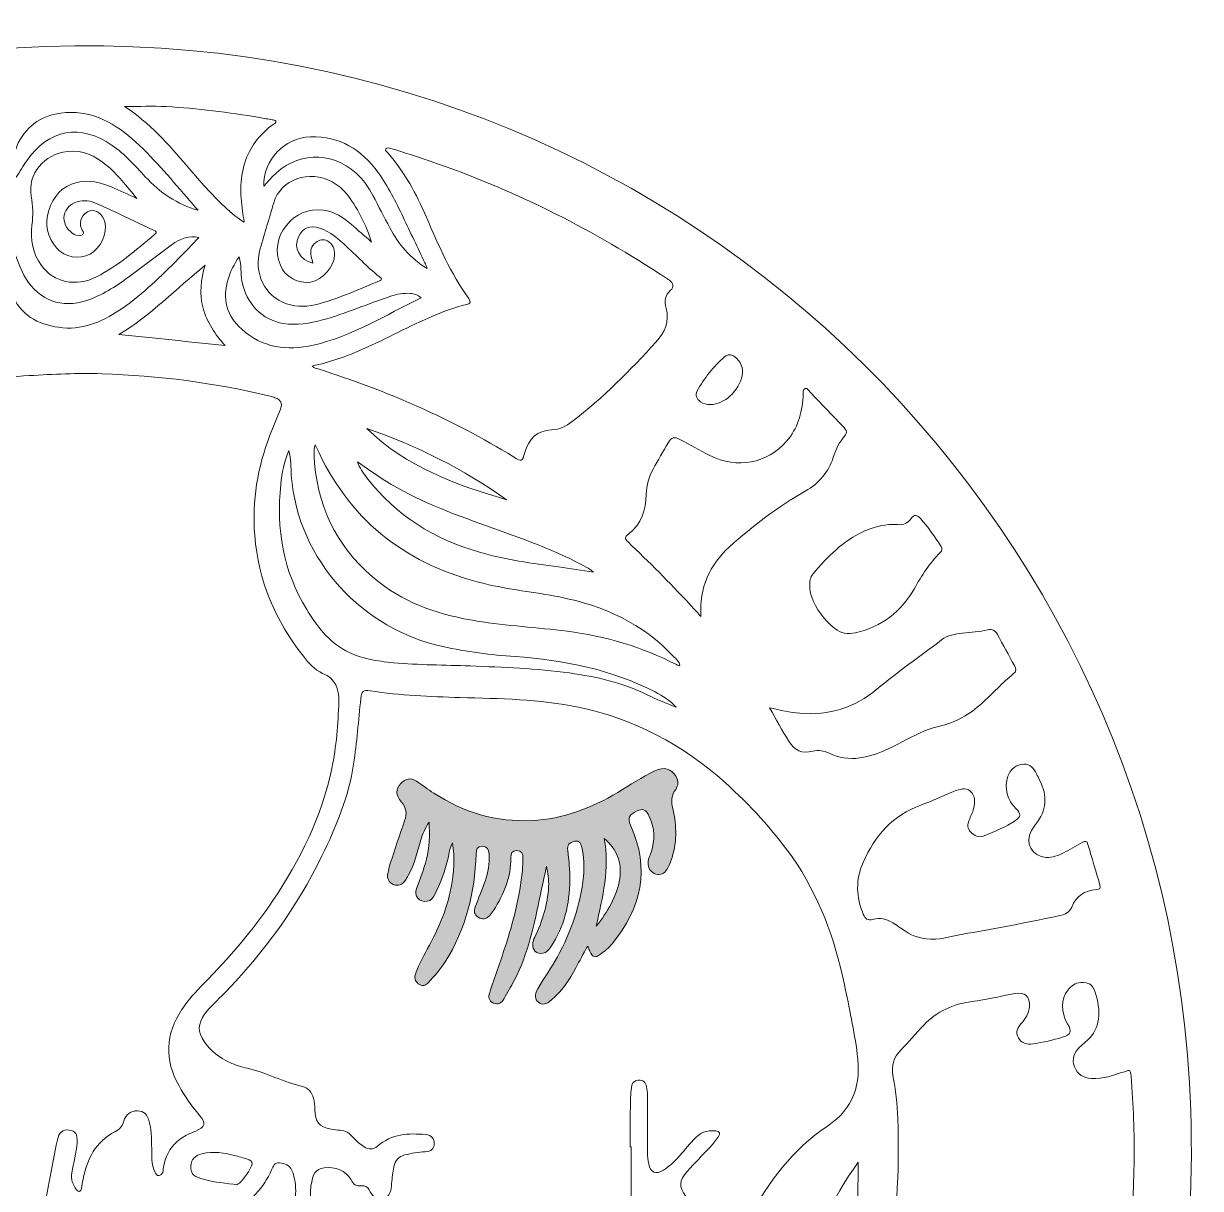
# Model space of a CAD drawing. Extents: x 547 to 1499, y -1479 to -525.
# Drawn here: x 997 to 1499, y -1022 to -525 of the extents above; entities that cross this region are included whole.
import ezdxf

# ---------------------------------------------------------------- set-up
doc = ezdxf.new("R2010")
doc.units = 0
doc.header["$MEASUREMENT"] = 0
doc.layers.add('katman 1', color=7, linetype='Continuous')

# ---------------------------------------------------------------- blocks, each defined once
blk = doc.blocks.new('block 2')
at = {"layer": 'katman 1', "true_color": 0xffffff}
h = blk.add_hatch(color=7, dxfattribs=at)
h.dxf.hatch_style = 2
edge = h.paths.add_edge_path()
edge.add_spline(control_points=[(1237.42, -918.32), (1235.57, -921.75), (1233.99, -924.68), (1232.41, -927.62), (1229.67, -932.75), (1226.44, -937.5), (1222, -941.34), (1219.77, -943.27), (1218, -943.58), (1216.44, -942.31), (1214.88, -941.03), (1214.67, -939.19), (1216.15, -936.64), (1218.85, -932), (1221.99, -927.63), (1224.57, -922.91), (1230.42, -912.15), (1234.35, -900.78), (1235.67, -888.6), (1236.12, -884.45), (1235.87, -880.27), (1234.91, -876.17), (1234.52, -874.54), (1233.99, -873.24), (1231.9, -873.62), (1229.69, -874.02), (1228.66, -875.27), (1228.96, -877.49), (1229.53, -881.71), (1229.89, -885.93), (1229.83, -890.18), (1229.7, -900.41), (1227.55, -910.06), (1221.76, -918.67), (1220.9, -919.96), (1219.95, -921.13), (1218.27, -921.38), (1215.7, -921.77), (1213.88, -920.14), (1214, -917.53), (1214.05, -916.47), (1214.42, -915.5), (1214.88, -914.55), (1218.16, -907.69), (1220.35, -900.54), (1220.81, -892.9), (1220.98, -889.99), (1220.33, -887.16), (1219.92, -884.19), (1219.05, -888.24), (1218.14, -892.29), (1217.3, -896.34), (1214.67, -908.9), (1212.14, -921.49), (1206.11, -933), (1204.74, -935.63), (1203.24, -938.19), (1201.78, -940.77), (1200.76, -942.58), (1199.38, -943.59), (1197.23, -942.63), (1195.15, -941.7), (1195.05, -940), (1195.66, -938.18), (1197.84, -931.64), (1200.12, -925.13), (1202.28, -918.59), (1205.78, -907.99), (1208.51, -897.21), (1209.62, -886.07), (1209.8, -884.32), (1209.71, -882.55), (1209.83, -880.79), (1209.96, -878.85), (1209.28, -877.69), (1207.2, -877.61), (1205.08, -877.54), (1204.67, -878.87), (1204.69, -880.6), (1204.79, -888.94), (1201.7, -896.24), (1197.32, -903.11), (1196.8, -903.91), (1196.17, -904.66), (1195.53, -905.36), (1194.15, -906.88), (1192.55, -907.11), (1190.78, -906.03), (1189.04, -904.96), (1188.79, -903.41), (1189.47, -901.64), (1190.87, -897.97), (1192.36, -894.34), (1193.71, -890.65), (1195.07, -886.92), (1195.52, -883.04), (1195.38, -879.07), (1195.31, -877.08), (1194.53, -875.78), (1192.43, -875.75), (1190.23, -875.72), (1189.93, -877.24), (1189.87, -879.02), (1189.35, -895.5), (1185.53, -911.04), (1176.62, -925.12), (1174.59, -928.33), (1172.14, -931.16), (1169.48, -933.85), (1168.4, -934.94), (1167.24, -935.76), (1165.68, -934.77), (1164.09, -933.76), (1163.33, -932.37), (1163.94, -930.48), (1164.98, -927.26), (1166.49, -924.25), (1168.12, -921.3), (1173.01, -912.43), (1177.41, -903.35), (1179.21, -893.26), (1180.3, -887.08), (1180.93, -880.88), (1179.78, -874.31), (1178.62, -876.49), (1178.32, -878.67), (1177.87, -880.78), (1176.71, -886.23), (1174.72, -891.37), (1172.21, -896.32), (1171.5, -897.72), (1170.63, -898.95), (1168.93, -899.22), (1165.59, -899.74), (1163.28, -897.03), (1164.49, -893.82), (1166.04, -889.7), (1167.53, -885.57), (1168.64, -881.29), (1169.96, -876.25), (1170.16, -871.17), (1169.79, -865.39), (1168.09, -868.1), (1167.03, -870.49), (1166.28, -873.05), (1164.78, -878.2), (1163.59, -883.46), (1160.92, -888.2), (1160.52, -888.89), (1160.12, -889.59), (1159.68, -890.26), (1158.43, -892.18), (1156.78, -892.94), (1154.54, -892), (1152.4, -891.1), (1151.79, -889.44), (1152.22, -887.3), (1152.5, -885.89), (1152.81, -884.48), (1153.26, -883.11), (1155.25, -877.01), (1157.18, -870.89), (1159.38, -864.87), (1160.5, -861.81), (1160.09, -859.38), (1158.01, -856.89), (1155.47, -853.84), (1155.53, -851.31), (1157.76, -848.92), (1159.76, -846.78), (1161.99, -846.41), (1164.45, -848), (1166.94, -849.61), (1169.29, -851.45), (1171.78, -853.06), (1184.53, -861.29), (1198.46, -865.53), (1213.68, -864.76), (1226.93, -864.08), (1239.01, -859.54), (1250.32, -852.75), (1255.55, -849.62), (1260.6, -846.19), (1266.09, -843.52), (1269.98, -841.62), (1273.38, -842.64), (1275.17, -846.02), (1276.15, -847.89), (1276.28, -849.77), (1275.01, -851.47), (1273.12, -854.03), (1273.06, -856.71), (1273.76, -859.68), (1275.54, -867.15), (1275.63, -874.6), (1272.97, -881.93), (1272.5, -883.2), (1271.91, -884.44), (1271.27, -885.63), (1270.25, -887.51), (1268.6, -888.16), (1266.59, -887.59), (1264.52, -887), (1263.39, -885.57), (1263.24, -883.39), (1263.11, -881.55), (1263.94, -879.95), (1264.51, -878.3), (1266.28, -873.12), (1266.06, -868.05), (1263.75, -863.1), (1262.3, -860), (1261.08, -859.49), (1258.34, -860.73), (1255.11, -862.2), (1254.39, -863.71), (1255.77, -866.76), (1264.17, -885.36), (1260.48, -902.04), (1247.87, -917.34), (1246.43, -919.08), (1244.72, -920.53), (1242.88, -921.83), (1240.49, -923.51), (1239.53, -923.2), (1238.36, -920.45), (1238.15, -919.95), (1237.92, -919.45), (1237.42, -918.32)], knot_values=[0, 0, 0, 0, 1, 1, 1, 2, 2, 2, 3, 3, 3, 4, 4, 4, 5, 5, 5, 6, 6, 6, 7, 7, 7, 8, 8, 8, 9, 9, 9, 10, 10, 10, 11, 11, 11, 12, 12, 12, 13, 13, 13, 14, 14, 14, 15, 15, 15, 16, 16, 16, 17, 17, 17, 18, 18, 18, 19, 19, 19, 20, 20, 20, 21, 21, 21, 22, 22, 22, 23, 23, 23, 24, 24, 24, 25, 25, 25, 26, 26, 26, 27, 27, 27, 28, 28, 28, 29, 29, 29, 30, 30, 30, 31, 31, 31, 32, 32, 32, 33, 33, 33, 34, 34, 34, 35, 35, 35, 36, 36, 36, 37, 37, 37, 38, 38, 38, 39, 39, 39, 40, 40, 40, 41, 41, 41, 42, 42, 42, 43, 43, 43, 44, 44, 44, 45, 45, 45, 46, 46, 46, 47, 47, 47, 48, 48, 48, 49, 49, 49, 50, 50, 50, 51, 51, 51, 52, 52, 52, 53, 53, 53, 54, 54, 54, 55, 55, 55, 56, 56, 56, 57, 57, 57, 58, 58, 58, 59, 59, 59, 60, 60, 60, 61, 61, 61, 62, 62, 62, 63, 63, 63, 64, 64, 64, 65, 65, 65, 66, 66, 66, 67, 67, 67, 68, 68, 68, 69, 69, 69, 70, 70, 70, 71, 71, 71, 72, 72, 72, 73, 73, 73, 74, 74, 74, 75, 75, 75, 76, 76, 76, 76], degree=3, periodic=1)
edge = h.paths.add_edge_path()
edge.add_spline(control_points=[(1244.46, -872.39), (1247.05, -885.24), (1243.75, -897.51), (1241.13, -909.87), (1245.9, -903.77), (1249.92, -897.27), (1251.12, -889.49), (1252.16, -882.69), (1249.95, -876.9), (1244.46, -872.39)], knot_values=[0, 0, 0, 0, 1, 1, 1, 2, 2, 2, 3, 3, 3, 3], degree=3, periodic=1)
at = {"layer": 'katman 1', "lineweight": 0}
for points, knots in [([(1056.6, -1478.16), (770.03, -1479.09), (560.12, -1277.73), (551.19, -1024.41), (546.55, -892.53), (589.54, -777.31), (680.34, -681.55), (768.57, -588.49), (878.18, -539.25), (1006.31, -534.51), (1272.18, -524.67), (1486.76, -733.98), (1494.73, -988.62), (1498.89, -1121.7), (1455.17, -1237.83), (1362.7, -1333.82), (1270.21, -1429.85), (1155.63, -1476.5), (1056.6, -1478.16)], [0, 0, 0, 0, 1, 1, 1, 2, 2, 2, 3, 3, 3, 4, 4, 4, 5, 5, 5, 6, 6, 6, 6]), ([(1071.29, -604.37), (1069.66, -602.51), (1068.02, -600.65), (1066.39, -598.78), (1058.92, -590.2), (1051.73, -581.36), (1043.11, -573.84), (1034.37, -566.21), (1024.63, -561.32), (1012.68, -562.93), (1003.86, -564.12), (997.34, -568.81), (993.87, -577.15), (992.14, -581.29), (991.9, -585.64), (993.55, -590.41), (995.23, -587.74), (996.58, -585.4), (998.12, -583.19), (1007.47, -569.71), (1021.2, -567.25), (1034.6, -576.65), (1039.96, -580.4), (1044.31, -585.25), (1048.7, -590.04), (1054.92, -596.85), (1062.34, -601.8), (1071.29, -604.37)], [0, 0, 0, 0, 1, 1, 1, 2, 2, 2, 3, 3, 3, 4, 4, 4, 5, 5, 5, 6, 6, 6, 7, 7, 7, 8, 8, 8, 9, 9, 9, 9]), ([(1090.93, -609.44), (1090.63, -607.44), (1090.44, -606.11), (1090.24, -604.77), (1089.1, -597.31), (1089.05, -589.92), (1091.66, -582.71), (1093.92, -576.47), (1097.99, -571.63), (1103.27, -567.72), (1103.75, -567.37), (1104.58, -567.11), (1104.36, -566.33), (1104.19, -565.71), (1103.43, -565.84), (1102.89, -565.75), (1101.08, -565.43), (1099.27, -565.11), (1097.45, -564.8), (1084.26, -562.55), (1071, -560.87), (1057.64, -560.13), (1051.94, -559.82), (1046.21, -560.08), (1039.85, -560.08), (1050.64, -567.13), (1058.61, -576.23), (1066.48, -585.43), (1071.28, -591.03), (1076.06, -596.64), (1081.41, -601.74), (1084.23, -604.42), (1087.06, -607.11), (1090.93, -609.44)], [0, 0, 0, 0, 1, 1, 1, 2, 2, 2, 3, 3, 3, 4, 4, 4, 5, 5, 5, 6, 6, 6, 7, 7, 7, 8, 8, 8, 9, 9, 9, 10, 10, 10, 11, 11, 11, 11]), ([(1168.94, -629.21), (1168.47, -628), (1168.27, -627.4), (1168.01, -626.85), (1164.92, -620.33), (1161.84, -613.81), (1158.72, -607.31), (1155.57, -600.73), (1152.39, -594.17), (1148.07, -588.24), (1140.94, -578.43), (1131.66, -572.62), (1119.17, -573.04), (1108.05, -573.41), (1099.07, -582.81), (1099.24, -594.13), (1100.5, -592.73), (1101.58, -591.48), (1102.72, -590.28), (1112.9, -579.56), (1127.69, -578.81), (1138.65, -588.5), (1141.69, -591.19), (1143.92, -594.54), (1145.84, -598.07), (1148.33, -602.64), (1150.58, -607.34), (1153.06, -611.92), (1156.76, -618.78), (1161.56, -624.69), (1168.94, -629.21)], [0, 0, 0, 0, 1, 1, 1, 2, 2, 2, 3, 3, 3, 4, 4, 4, 5, 5, 5, 6, 6, 6, 7, 7, 7, 8, 8, 8, 9, 9, 9, 10, 10, 10, 10]), ([(1119.97, -670.84), (1120.73, -671.76), (1121.65, -671.78), (1122.45, -672.03), (1151.64, -681.38), (1179.65, -693.37), (1205.78, -709.54), (1209.41, -711.78), (1209.51, -711.83), (1210.69, -707.68), (1212.35, -701.87), (1215.9, -698.3), (1222.07, -698.07), (1225.51, -697.94), (1228.17, -696.48), (1230.78, -694.51), (1244.03, -684.52), (1255.51, -672.65), (1266.7, -660.49), (1270.4, -656.48), (1272.38, -651.71), (1270.92, -646.14), (1270.14, -643.15), (1270.44, -640.69), (1272.84, -638.5), (1274.4, -637.07), (1274.05, -635.43), (1272.39, -634.22), (1270.97, -633.19), (1269.41, -632.35), (1267.94, -631.38), (1237.37, -611.3), (1204.8, -595.27), (1170.22, -583.35), (1164.7, -581.44), (1159.11, -579.71), (1153.53, -577.96), (1152.82, -577.74), (1151.78, -577.39), (1151.32, -578.2), (1150.91, -578.94), (1151.86, -579.43), (1152.3, -579.95), (1159.31, -588.13), (1164.44, -597.44), (1168.66, -607.29), (1173.8, -619.31), (1179.03, -631.28), (1186.7, -641.99), (1187.81, -643.53), (1187.42, -644.18), (1185.71, -644.58), (1180.86, -645.71), (1176.2, -647.42), (1171.62, -649.36), (1161.35, -653.72), (1151.64, -659.23), (1141.42, -663.69), (1134.53, -666.7), (1127.45, -669.16), (1119.97, -670.84)], [0, 0, 0, 0, 1, 1, 1, 2, 2, 2, 3, 3, 3, 4, 4, 4, 5, 5, 5, 6, 6, 6, 7, 7, 7, 8, 8, 8, 9, 9, 9, 10, 10, 10, 11, 11, 11, 12, 12, 12, 13, 13, 13, 14, 14, 14, 15, 15, 15, 16, 16, 16, 17, 17, 17, 18, 18, 18, 19, 19, 19, 20, 20, 20, 20]), ([(1045.12, -599.27), (1040.76, -593.95), (1036.86, -589.08), (1032.07, -585.05), (1027.33, -581.07), (1022.04, -578.45), (1015.57, -579.22), (1005.55, -580.4), (998.39, -588.86), (1000.07, -598.33), (1000.79, -602.4), (1000.92, -606.56), (1000.38, -610.76), (999.58, -616.89), (1000.7, -622.76), (1004.38, -627.92), (1009.56, -635.15), (1019.21, -637.19), (1027.85, -632.78), (1037.08, -628.08), (1044.8, -621.28), (1052.68, -614.72), (1053.98, -613.63), (1053.22, -613.29), (1052.17, -612.8), (1046.58, -610.19), (1041.02, -607.51), (1035.43, -604.89), (1032.68, -603.6), (1029.92, -602.31), (1027.09, -601.19), (1024.33, -600.1), (1021.44, -599.83), (1018.66, -601.1), (1015.93, -602.36), (1014.04, -604.55), (1014.03, -607.6), (1014.02, -610.67), (1015.78, -613.05), (1018.39, -614.63), (1019.52, -615.31), (1021, -615.55), (1022.04, -614.71), (1023.06, -613.88), (1021.74, -613.02), (1021.44, -612.2), (1020.24, -608.95), (1021.9, -605.5), (1025.21, -604.55), (1027.66, -603.84), (1030.71, -606.15), (1031.44, -609.26), (1032.59, -614.2), (1029.63, -620.68), (1025.15, -623.04), (1020.52, -625.48), (1014.34, -624.52), (1010.86, -620.4), (1006.95, -615.76), (1005.61, -610.32), (1007.52, -604.43), (1009.46, -598.45), (1013.15, -594.06), (1019.56, -592.49), (1024.83, -591.2), (1029.73, -592.5), (1034.52, -594.56), (1037.88, -596), (1041.2, -597.52), (1045.12, -599.27)], [0, 0, 0, 0, 1, 1, 1, 2, 2, 2, 3, 3, 3, 4, 4, 4, 5, 5, 5, 6, 6, 6, 7, 7, 7, 8, 8, 8, 9, 9, 9, 10, 10, 10, 11, 11, 11, 12, 12, 12, 13, 13, 13, 14, 14, 14, 15, 15, 15, 16, 16, 16, 17, 17, 17, 18, 18, 18, 19, 19, 19, 20, 20, 20, 21, 21, 21, 22, 22, 22, 23, 23, 23, 23]), ([(1145.23, -617.9), (1143.53, -611.73), (1138.35, -601.79), (1134.72, -597.42), (1132.96, -595.3), (1130.86, -593.58), (1128.45, -592.25), (1118.73, -586.86), (1106.45, -591.15), (1103.55, -601.14), (1101.66, -607.68), (1099.63, -614.18), (1097.77, -620.73), (1094.79, -631.18), (1099.56, -641.04), (1109, -644.22), (1113.64, -645.79), (1118.27, -645.56), (1122.95, -644.23), (1131.92, -641.67), (1140.42, -637.92), (1148.98, -634.29), (1149.27, -634.17), (1149.57, -634.01), (1149.49, -633.45), (1144.23, -629.41), (1139.65, -624.46), (1134.71, -619.9), (1131.23, -616.68), (1127.68, -613.53), (1123.08, -611.95), (1119.11, -610.59), (1115.92, -611.91), (1114.09, -615.67), (1111.81, -620.37), (1114.64, -625.66), (1120.24, -626.93), (1119.98, -625.96), (1119.7, -625.05), (1119.5, -624.13), (1118.99, -621.75), (1119.45, -619.65), (1121.49, -618.12), (1123, -616.99), (1124.69, -616.49), (1126.44, -617.43), (1128.74, -618.67), (1129.55, -620.87), (1129.51, -623.3), (1129.42, -628.37), (1124.36, -634.04), (1119.24, -634.97), (1114.17, -635.89), (1108.27, -632.77), (1106.34, -627.78), (1103.99, -621.72), (1104.85, -615.89), (1108.91, -610.8), (1112.89, -605.83), (1118.21, -603.62), (1124.61, -604.31), (1129.38, -604.83), (1133.13, -607.45), (1136.66, -610.41), (1139.41, -612.73), (1142.08, -615.14), (1145.23, -617.9)], [0, 0, 0, 0, 1, 1, 1, 2, 2, 2, 3, 3, 3, 4, 4, 4, 5, 5, 5, 6, 6, 6, 7, 7, 7, 8, 8, 8, 9, 9, 9, 10, 10, 10, 11, 11, 11, 12, 12, 12, 13, 13, 13, 14, 14, 14, 15, 15, 15, 16, 16, 16, 17, 17, 17, 18, 18, 18, 19, 19, 19, 20, 20, 20, 21, 21, 21, 22, 22, 22, 22]), ([(992.95, -622.41), (989.98, -629.1), (989.45, -635.24), (992.33, -641.31), (996.53, -650.16), (1004.39, -653.61), (1013.53, -654.48), (1023.26, -655.41), (1031.47, -651.26), (1039.22, -645.95), (1047.93, -639.98), (1055.28, -632.45), (1062.81, -625.14), (1065.89, -622.16), (1068.73, -618.92), (1071.55, -615.94), (1067.51, -615.24), (1064.02, -616.09), (1059.77, -619.21), (1053.64, -623.72), (1047.61, -628.38), (1041.49, -632.9), (1035.99, -636.96), (1030.27, -640.66), (1023.72, -642.82), (1012.93, -646.39), (1003.66, -642.91), (997.66, -633.22), (995.71, -630.06), (994.66, -626.52), (992.95, -622.41)], [0, 0, 0, 0, 1, 1, 1, 2, 2, 2, 3, 3, 3, 4, 4, 4, 5, 5, 5, 6, 6, 6, 7, 7, 7, 8, 8, 8, 9, 9, 9, 10, 10, 10, 10]), ([(1166.42, -641.67), (1164.85, -640.41), (1163.41, -640.03), (1161.89, -639.87), (1158.96, -639.57), (1156.17, -640.14), (1153.4, -641.06), (1143.67, -644.29), (1134.26, -648.44), (1124.35, -651.16), (1118.88, -652.66), (1113.34, -653.56), (1107.73, -652.67), (1098.39, -651.18), (1091.93, -644.33), (1089.96, -634.49), (1089.31, -631.23), (1089.77, -627.85), (1088.78, -624.28), (1086.6, -627.36), (1085.02, -630.39), (1084.05, -633.69), (1081.59, -642), (1083.32, -649.23), (1089.86, -655.08), (1098.75, -663.05), (1109.18, -664.47), (1120.43, -661.92), (1136.92, -658.17), (1151.09, -649.15), (1166.42, -641.67)], [0, 0, 0, 0, 1, 1, 1, 2, 2, 2, 3, 3, 3, 4, 4, 4, 5, 5, 5, 6, 6, 6, 7, 7, 7, 8, 8, 8, 9, 9, 9, 10, 10, 10, 10]), ([(1037.42, -657.38), (1052.58, -658.82), (1067.62, -660.51), (1082.74, -662.08), (1078.52, -657.23), (1074.98, -652.23), (1073.37, -646.11), (1071.75, -639.97), (1072.42, -633.89), (1074.2, -627.82), (1061.98, -637.8), (1051.1, -649.22), (1037.42, -657.38)], [0, 0, 0, 0, 1, 1, 1, 2, 2, 2, 3, 3, 3, 4, 4, 4, 4]), ([(1289.84, -687.25), (1295.72, -687.23), (1301.95, -681.52), (1303.37, -674.86), (1304, -671.87), (1302.69, -668.62), (1300.2, -666.87), (1298.7, -665.81), (1297.2, -665.71), (1295.82, -666.93), (1291.12, -671.11), (1287.16, -675.89), (1284.21, -681.46), (1283.21, -683.36), (1283.92, -684.89), (1285.53, -686.03), (1286.8, -686.93), (1288.28, -687.3), (1289.84, -687.25)], [0, 0, 0, 0, 1, 1, 1, 2, 2, 2, 3, 3, 3, 4, 4, 4, 5, 5, 5, 6, 6, 6, 6]), ([(816.05, -746.51), (817.91, -747.17), (819.34, -747.65), (820.75, -748.19), (828.36, -751.14), (833.07, -756.57), (834.82, -764.58), (835.65, -768.39), (835.67, -772.2), (835.2, -776.05), (833.96, -786.16), (829.07, -793.61), (819.5, -797.66), (818.32, -798.16), (817.15, -798.71), (815.92, -799.07), (814.15, -799.59), (814.3, -800.29), (815.32, -801.56), (820.13, -807.51), (825.53, -812.86), (831.33, -817.82), (840.19, -825.39), (850.02, -831.66), (859.29, -838.67), (867.76, -845.07), (875.75, -851.99), (882.1, -860.6), (890.16, -871.54), (893.95, -883.58), (891.5, -897.21), (890.07, -905.16), (886.67, -912.3), (882.15, -918.91), (876.95, -926.53), (871.43, -933.93), (866.37, -941.64), (850.61, -965.64), (851.61, -997.5), (870.38, -1019.32), (871.24, -1020.31), (872.14, -1021.29), (870.87, -1022.64), (870.33, -1023.23), (870.9, -1023.7), (871.32, -1024.04), (875.57, -1027.45), (880.11, -1030.28), (885.74, -1030.62), (887.23, -1030.71), (888.73, -1030.28), (890.27, -1030.62), (897.71, -1032.28), (905.13, -1034.03), (912.29, -1036.63), (917.12, -1038.39), (921.87, -1039.63), (927.05, -1038.68), (928.68, -1038.38), (930.43, -1038.54), (932.09, -1038.73), (936.57, -1039.26), (941.06, -1039.07), (945.54, -1038.94), (947.47, -1038.89), (949.37, -1038.61), (951.25, -1039.22), (954.68, -1040.33), (958.14, -1041.36), (961.52, -1042.61), (971.7, -1046.36), (981.44, -1051.08), (991.08, -1056.01), (993.47, -1057.24), (995.85, -1057.71), (998.49, -1056.9), (1000.05, -1056.42), (1000.84, -1055.62), (1001.13, -1053.94), (1002.1, -1048.26), (1003.24, -1042.61), (1004.32, -1036.94), (1006.61, -1024.98), (1008.88, -1013.02), (1011.2, -1001.07), (1011.82, -997.89), (1013.65, -996.44), (1016.28, -996.83), (1019.01, -997.24), (1019.8, -998.68), (1019.64, -1002.15), (1019.42, -1006.59), (1018.05, -1010.81), (1017.37, -1015.16), (1016.94, -1017.86), (1017.73, -1020.24), (1019.38, -1022.33), (1020.32, -1023.53), (1021.2, -1023.28), (1021.53, -1021.81), (1021.83, -1020.49), (1021.89, -1019.11), (1022.17, -1017.78), (1023.98, -1009.22), (1027.54, -1001.77), (1035.72, -997.53), (1037.72, -996.49), (1038.98, -995.31), (1039.52, -993.03), (1040.17, -990.3), (1042.85, -988.53), (1045.44, -988.62), (1048.02, -988.7), (1049.63, -990.17), (1050.42, -993.33), (1051.48, -997.64), (1051.42, -1002.06), (1051.46, -1006.46), (1051.48, -1009.27), (1051.57, -1012.07), (1052.82, -1014.67), (1053.19, -1015.44), (1053.55, -1016.45), (1054.66, -1016.26), (1055.73, -1016.07), (1056.16, -1015.18), (1056.31, -1014.14), (1056.45, -1013.19), (1056.61, -1012.24), (1056.81, -1011.3), (1057.78, -1006.9), (1060, -1003.31), (1063.69, -1000.64), (1065.73, -999.17), (1068.01, -998.22), (1070.3, -997.25), (1074.29, -995.57), (1074.7, -993.9), (1071.89, -990.61), (1068.55, -986.69), (1065.62, -982.49), (1063.11, -977.99), (1056.88, -966.86), (1057.22, -955.98), (1064.37, -945.34), (1067.07, -941.33), (1070.28, -937.76), (1073.67, -934.34), (1084.52, -923.37), (1094.55, -911.72), (1103.19, -898.9), (1114.84, -881.6), (1123.95, -863.17), (1128.28, -842.58), (1130.27, -833.13), (1130.98, -823.56), (1131.29, -813.95), (1131.46, -808.64), (1129.9, -804.27), (1124.39, -801.96), (1120.95, -800.52), (1118.48, -797.63), (1116.18, -794.69), (1104.24, -779.48), (1096.94, -762.38), (1095.4, -743.03), (1094.24, -728.34), (1096.61, -714.1), (1101.91, -700.36), (1103.36, -696.62), (1104.98, -692.95), (1106.36, -689.19), (1107.32, -686.6), (1106.63, -685.36), (1104.04, -684.34), (1103.37, -684.07), (1102.68, -683.87), (1101.98, -683.7), (1078.38, -678), (1054.43, -674.87), (1030.18, -674.12), (1019.84, -673.8), (1009.51, -674.28), (999.19, -674.91), (985.97, -675.71), (972.87, -677.44), (959.9, -680.02), (914.92, -688.97), (873.2, -705.82), (835.4, -732.01), (828.89, -736.52), (822.51, -741.22), (816.05, -746.51)], [0, 0, 0, 0, 1, 1, 1, 2, 2, 2, 3, 3, 3, 4, 4, 4, 5, 5, 5, 6, 6, 6, 7, 7, 7, 8, 8, 8, 9, 9, 9, 10, 10, 10, 11, 11, 11, 12, 12, 12, 13, 13, 13, 14, 14, 14, 15, 15, 15, 16, 16, 16, 17, 17, 17, 18, 18, 18, 19, 19, 19, 20, 20, 20, 21, 21, 21, 22, 22, 22, 23, 23, 23, 24, 24, 24, 25, 25, 25, 26, 26, 26, 27, 27, 27, 28, 28, 28, 29, 29, 29, 30, 30, 30, 31, 31, 31, 32, 32, 32, 33, 33, 33, 34, 34, 34, 35, 35, 35, 36, 36, 36, 37, 37, 37, 38, 38, 38, 39, 39, 39, 40, 40, 40, 41, 41, 41, 42, 42, 42, 43, 43, 43, 44, 44, 44, 45, 45, 45, 46, 46, 46, 47, 47, 47, 48, 48, 48, 49, 49, 49, 50, 50, 50, 51, 51, 51, 52, 52, 52, 53, 53, 53, 54, 54, 54, 55, 55, 55, 56, 56, 56, 57, 57, 57, 58, 58, 58, 59, 59, 59, 60, 60, 60, 61, 61, 61, 62, 62, 62, 63, 63, 63, 64, 64, 64, 64]), ([(1285.8, -777.72), (1285.01, -765.28), (1289.51, -755.64), (1298, -747.95), (1307.94, -738.95), (1318.62, -730.88), (1330.3, -724.21), (1336.12, -720.89), (1340.14, -716.13), (1342.26, -709.74), (1343.2, -706.93), (1344.28, -704.15), (1346.23, -701.83), (1348.42, -699.24), (1348.39, -698.64), (1346.05, -696.2), (1341.49, -691.47), (1336.95, -686.72), (1332.39, -681.99), (1331.75, -681.32), (1331.24, -680.02), (1330.24, -680.35), (1329.08, -680.74), (1329.58, -682.15), (1329.45, -683.13), (1329.4, -683.45), (1329.44, -683.77), (1329.41, -684.09), (1328.79, -691.01), (1327.04, -697.54), (1322.34, -702.88), (1313.87, -712.52), (1301.48, -714.84), (1289.55, -708.97), (1285.23, -706.86), (1281.1, -704.38), (1276.84, -702.15), (1274.4, -700.88), (1273.2, -701.24), (1271.83, -703.55), (1269.63, -707.28), (1267.53, -711.06), (1265.37, -714.81), (1263.45, -718.14), (1262.57, -721.68), (1262.43, -725.57), (1262.18, -732.16), (1260.44, -738.3), (1254.87, -742.54), (1253.22, -743.79), (1253.16, -744.45), (1254.67, -745.9), (1263.59, -754.43), (1272.36, -763.12), (1280.72, -772.2), (1282.28, -773.89), (1283.84, -775.58), (1285.8, -777.72)], [0, 0, 0, 0, 1, 1, 1, 2, 2, 2, 3, 3, 3, 4, 4, 4, 5, 5, 5, 6, 6, 6, 7, 7, 7, 8, 8, 8, 9, 9, 9, 10, 10, 10, 11, 11, 11, 12, 12, 12, 13, 13, 13, 14, 14, 14, 15, 15, 15, 16, 16, 16, 17, 17, 17, 18, 18, 18, 19, 19, 19, 19]), ([(1202.88, -727.89), (1184.48, -714.82), (1164.58, -704.77), (1143.26, -697.54), (1160, -713.84), (1181.14, -721.5), (1202.88, -727.89)], [0, 0, 0, 0, 1, 1, 1, 2, 2, 2, 2]), ([(1275.19, -816.4), (1272.6, -813.54), (1269.5, -811.61), (1266.21, -809.9), (1247.49, -800.19), (1227.33, -796.33), (1206.52, -794.8), (1196.14, -794.04), (1185.81, -792.78), (1175.6, -790.55), (1142.05, -783.2), (1113.82, -754.35), (1111.03, -717.48), (1110.78, -714.06), (1111.04, -710.54), (1109.98, -706.83), (1107.9, -711.7), (1106.99, -716.46), (1106.5, -721.35), (1104.58, -740.31), (1107.48, -758.27), (1117.58, -774.72), (1121.9, -781.75), (1126.74, -788.26), (1134.26, -792.3), (1140.65, -795.74), (1147.6, -796.75), (1154.63, -797.41), (1165.48, -798.44), (1176.4, -798.38), (1187.28, -798.8), (1201.45, -799.34), (1215.62, -799.82), (1229.68, -801.8), (1241.15, -803.43), (1252.38, -805.87), (1262.86, -811.13), (1266.85, -813.13), (1271.07, -814.66), (1275.19, -816.4)], [0, 0, 0, 0, 1, 1, 1, 2, 2, 2, 3, 3, 3, 4, 4, 4, 5, 5, 5, 6, 6, 6, 7, 7, 7, 8, 8, 8, 9, 9, 9, 10, 10, 10, 11, 11, 11, 12, 12, 12, 13, 13, 13, 13]), ([(1121.17, -704.48), (1120.49, -707.2), (1120.71, -709.8), (1120.95, -712.42), (1122.85, -733.36), (1132.1, -750.36), (1148.65, -763.22), (1160.86, -772.72), (1175.18, -777.18), (1190.25, -779.66), (1202.98, -781.76), (1215.89, -782.3), (1228.67, -783.98), (1245.02, -786.12), (1260.64, -790.66), (1275.33, -798.23), (1275.77, -798.46), (1276.17, -799.09), (1276.83, -798.51), (1276.54, -796.89), (1275.26, -795.95), (1274.24, -794.86), (1260.92, -780.7), (1244.19, -773.04), (1225.41, -769.36), (1214.72, -767.27), (1203.85, -766.24), (1193.24, -763.66), (1161.22, -755.85), (1137.19, -738.01), (1122.87, -707.89), (1122.33, -706.74), (1121.74, -705.61), (1121.17, -704.48)], [0, 0, 0, 0, 1, 1, 1, 2, 2, 2, 3, 3, 3, 4, 4, 4, 5, 5, 5, 6, 6, 6, 7, 7, 7, 8, 8, 8, 9, 9, 9, 10, 10, 10, 11, 11, 11, 11]), ([(1139.19, -711.65), (1140.18, -714.23), (1141.71, -716.39), (1143.3, -718.49), (1155.58, -734.72), (1172.05, -744.61), (1191.34, -750.27), (1202.37, -753.51), (1213.72, -755), (1225.06, -756.56), (1230.01, -757.24), (1234.95, -758.07), (1239.89, -758.83), (1239.24, -758.05), (1238.44, -757.56), (1237.63, -757.1), (1223.87, -749.37), (1209.01, -744.28), (1194.23, -738.97), (1179.29, -733.61), (1164.4, -728.16), (1150.88, -719.6), (1146.9, -717.08), (1143.09, -714.32), (1139.19, -711.65)], [0, 0, 0, 0, 1, 1, 1, 2, 2, 2, 3, 3, 3, 4, 4, 4, 5, 5, 5, 6, 6, 6, 7, 7, 7, 8, 8, 8, 8]), ([(1332.22, -764.63), (1332.16, -766.17), (1332.42, -767.58), (1332.88, -768.96), (1334.77, -774.61), (1338.32, -779.11), (1342.88, -782.78), (1345.43, -784.83), (1348.51, -785.4), (1351.75, -784.66), (1362.94, -782.1), (1371.18, -775.66), (1376.86, -765.74), (1380.01, -760.25), (1383.33, -754.86), (1387.86, -750.34), (1388.64, -749.57), (1388.93, -748.82), (1388.25, -747.82), (1385.44, -743.72), (1382.85, -739.49), (1379.4, -735.86), (1377.92, -734.3), (1376.77, -733.97), (1375.44, -735.94), (1374.11, -737.89), (1372.2, -738.66), (1369.83, -738.5), (1364.77, -738.15), (1359.98, -739.25), (1355.39, -741.35), (1346.47, -745.41), (1339.77, -752.12), (1333.63, -759.5), (1332.39, -760.99), (1332.1, -762.82), (1332.22, -764.63)], [0, 0, 0, 0, 1, 1, 1, 2, 2, 2, 3, 3, 3, 4, 4, 4, 5, 5, 5, 6, 6, 6, 7, 7, 7, 8, 8, 8, 9, 9, 9, 10, 10, 10, 11, 11, 11, 12, 12, 12, 12]), ([(1315.08, -816.62), (1317.95, -821.67), (1320.49, -826.37), (1323.25, -830.93), (1325.71, -834.99), (1328.86, -836.27), (1333.48, -835.2), (1335.97, -834.62), (1338.16, -834.96), (1340.44, -836.04), (1344.56, -838.01), (1348.89, -838.68), (1353.52, -838.06), (1360.12, -837.17), (1365.85, -834.18), (1371.62, -831.21), (1376.67, -828.6), (1381.7, -825.85), (1387.29, -824.58), (1394.37, -822.98), (1400.39, -819.55), (1405.7, -814.7), (1410.2, -810.6), (1414.29, -806.06), (1419.03, -802.22), (1420.38, -801.13), (1420.28, -799.98), (1419.53, -798.63), (1417.09, -794.21), (1414.66, -789.78), (1412.27, -785.34), (1411.34, -783.6), (1410, -782.94), (1408.1, -783.4), (1404.58, -784.24), (1400.97, -784.38), (1397.39, -784.78), (1394.19, -785.13), (1390.95, -785.65), (1388.36, -787.71), (1379.3, -794.86), (1369.67, -801.22), (1360.83, -808.69), (1351.42, -816.64), (1340.38, -819.97), (1328.03, -819), (1323.8, -818.66), (1319.7, -817.71), (1315.08, -816.62)], [0, 0, 0, 0, 1, 1, 1, 2, 2, 2, 3, 3, 3, 4, 4, 4, 5, 5, 5, 6, 6, 6, 7, 7, 7, 8, 8, 8, 9, 9, 9, 10, 10, 10, 11, 11, 11, 12, 12, 12, 13, 13, 13, 14, 14, 14, 15, 15, 15, 16, 16, 16, 16]), ([(1255.98, -1004), (1255.87, -1004), (1255.75, -1004), (1255.64, -1004), (1255.64, -998.39), (1255.6, -992.77), (1255.66, -987.16), (1255.69, -984.36), (1255.83, -981.55), (1256.09, -978.76), (1256.25, -977.05), (1257.14, -975.68), (1259.07, -975.53), (1261.08, -975.37), (1262.26, -976.45), (1262.62, -978.36), (1262.84, -979.53), (1262.96, -980.74), (1262.97, -981.93), (1263.01, -990.11), (1263.02, -998.29), (1263.02, -1006.48), (1263.02, -1008.09), (1263.17, -1009.67), (1263.48, -1011.25), (1264.2, -1014.96), (1266.56, -1016.02), (1269.76, -1013.96), (1272.05, -1012.47), (1274.11, -1010.67), (1275.93, -1008.63), (1278.18, -1006.12), (1280.36, -1003.56), (1282.56, -1001.01), (1285.1, -998.07), (1288.23, -996.63), (1292.16, -997.24), (1293.77, -997.48), (1294.33, -998.21), (1293.23, -999.64), (1292.1, -1001.1), (1291.05, -1002.63), (1289.81, -1003.98), (1286.55, -1007.51), (1283.11, -1010.89), (1279.92, -1014.48), (1276.37, -1018.47), (1276.29, -1020.89), (1279.37, -1025.19), (1283.66, -1031.19), (1288.27, -1036.95), (1293.14, -1042.5), (1294.2, -1043.71), (1295.38, -1044.77), (1296.95, -1045.36), (1299.02, -1046.14), (1300.45, -1045.7), (1301.45, -1043.59), (1302.93, -1040.48), (1304.47, -1037.4), (1306.14, -1034.38), (1314.65, -1018.99), (1324.88, -1005), (1339.76, -995.12), (1350.99, -987.65), (1354.23, -977.11), (1352.49, -964.42), (1351.12, -954.41), (1349.08, -944.53), (1346.97, -934.66), (1342.82, -915.19), (1336.25, -896.73), (1324.65, -880.32), (1316.36, -868.61), (1306.74, -858.11), (1296.07, -848.55), (1278.03, -832.38), (1257.3, -821.44), (1233.49, -816.4), (1216.84, -812.88), (1199.92, -812.75), (1183.04, -812.28), (1170.21, -811.91), (1157.43, -811.4), (1144.73, -809.41), (1141.73, -808.94), (1140.95, -809.73), (1140.65, -812.75), (1139.72, -822.07), (1138.94, -831.42), (1137.59, -840.68), (1135.57, -854.55), (1130.13, -867.35), (1124.09, -879.86), (1113.53, -901.72), (1099.31, -921.02), (1082.46, -938.44), (1079.62, -941.37), (1076.51, -944.07), (1074.05, -947.36), (1071.07, -951.36), (1071.01, -955.02), (1073.9, -959.11), (1076.69, -963.06), (1080.33, -966.01), (1084.75, -968), (1087.18, -969.08), (1089.69, -969.91), (1092.28, -970.46), (1100.38, -972.2), (1107.62, -976.5), (1115.75, -978.21), (1118.21, -978.73), (1119.72, -980.83), (1120.5, -983.26), (1120.99, -984.8), (1121.07, -986.39), (1121.08, -988.01), (1121.1, -993.36), (1122.76, -995.39), (1127.99, -996.44), (1129.24, -996.7), (1130.52, -996.85), (1131.79, -996.93), (1134.1, -997.07), (1135.85, -998.05), (1137.3, -999.89), (1138.59, -1001.53), (1140.29, -1002.79), (1142.04, -1003.93), (1144.01, -1005.21), (1145.98, -1005.35), (1147.8, -1003.73), (1153.79, -998.37), (1161.01, -998.12), (1168.43, -998.77), (1170.85, -998.98), (1172.1, -1000.55), (1172.01, -1002.77), (1171.93, -1004.93), (1170.76, -1005.95), (1168.15, -1006.11), (1165.18, -1006.28), (1162.25, -1006.68), (1159.38, -1007.48), (1156.81, -1008.19), (1155.23, -1009.86), (1154.79, -1012.49), (1154.39, -1014.85), (1154, -1017.23), (1153.83, -1019.62), (1153.64, -1022.46), (1153.37, -1025.26), (1150.11, -1026.18), (1146.9, -1027.08), (1145.52, -1024.65), (1144.22, -1022.38), (1143.46, -1021.06), (1142.49, -1020.34), (1140.9, -1020.62), (1138.73, -1020.99), (1137.48, -1019.86), (1136.5, -1018.06), (1134.42, -1014.22), (1129.6, -1012.15), (1124.99, -1013), (1121.33, -1013.68), (1120.18, -1015.28), (1119.39, -1020.79), (1119.37, -1020.95), (1119.31, -1021.11), (1119.31, -1021.26), (1118.83, -1029.32), (1120.08, -1036.82), (1126.5, -1042.53), (1127.81, -1043.7), (1129.34, -1044.61), (1130.73, -1045.69), (1132.3, -1046.89), (1132.57, -1048.48), (1131.74, -1050.19), (1130.93, -1051.85), (1129.64, -1052.68), (1127.64, -1052.36), (1119.92, -1051.13), (1114.38, -1045.72), (1113.06, -1038.03), (1112.27, -1033.41), (1112.64, -1028.77), (1112.85, -1024.12), (1113.01, -1020.67), (1112.72, -1017.25), (1111.25, -1014.03), (1110.23, -1011.78), (1108.37, -1011.01), (1106.03, -1010.84), (1103.77, -1010.67), (1103.29, -1012.33), (1102.59, -1013.87), (1100.88, -1017.62), (1098.77, -1021.12), (1095.84, -1024.04), (1094.36, -1025.52), (1094.49, -1026.75), (1095.92, -1028.12), (1100.22, -1032.25), (1102.64, -1037.45), (1104.19, -1043.09), (1105.4, -1047.5), (1106.45, -1051.94), (1107.62, -1056.36), (1111.21, -1069.89), (1116.25, -1082.43), (1129.41, -1089.79), (1132.09, -1091.29), (1132.4, -1093.65), (1131.31, -1096.5), (1130.04, -1099.83), (1127.76, -1101.35), (1124.13, -1101.32), (1118.21, -1101.28), (1115.89, -1103.11), (1114.29, -1108.78), (1113.72, -1110.78), (1113.33, -1112.84), (1112.95, -1114.88), (1111.07, -1124.86), (1108.75, -1134.67), (1102.32, -1142.93), (1101.12, -1144.46), (1102.14, -1145.58), (1103.16, -1146.69), (1106.86, -1150.72), (1109.1, -1155.43), (1109.5, -1160.91), (1109.84, -1165.59), (1109.18, -1170.19), (1107.86, -1174.69), (1104.97, -1184.52), (1101.83, -1194.3), (1101.09, -1204.63), (1100.38, -1214.47), (1101.13, -1224.12), (1106.07, -1232.86), (1113.24, -1245.58), (1123.68, -1253.57), (1138.89, -1253.59), (1147.71, -1253.6), (1155.12, -1249.79), (1161.81, -1244.29), (1173.44, -1234.75), (1185.7, -1226.16), (1199.49, -1219.96), (1212.68, -1214.02), (1226.34, -1211.5), (1240.72, -1214.23), (1249.03, -1215.8), (1256.57, -1219.24), (1263.69, -1223.74), (1267.86, -1226.37), (1269.82, -1226.1), (1272.69, -1222.74), (1282.57, -1211.12), (1291.62, -1198.88), (1300.28, -1186.32), (1302.6, -1182.95), (1302.82, -1179.52), (1301.2, -1175.86), (1300.19, -1173.59), (1299.11, -1171.35), (1298.14, -1169.06), (1290.19, -1150.33), (1285.65, -1130.9), (1285.78, -1110.44), (1285.83, -1103.29), (1286.24, -1096.19), (1287.33, -1089.13), (1288.9, -1078.98), (1290.99, -1068.94), (1294.71, -1059.33), (1296.59, -1054.47), (1296.3, -1053.09), (1291.98, -1050.05), (1291.39, -1049.64), (1290.78, -1049.25), (1290.18, -1048.84), (1285.19, -1045.47), (1280.9, -1041.47), (1278.2, -1035.96), (1277.42, -1034.36), (1276.24, -1033.02), (1274.9, -1031.86), (1270.54, -1028.09), (1264.41, -1030.21), (1263.31, -1035.81), (1262.89, -1037.97), (1263.11, -1040.13), (1263.06, -1042.29), (1263.02, -1043.9), (1262.88, -1045.5), (1262.44, -1047.04), (1262, -1048.56), (1261.06, -1049.6), (1259.34, -1049.54), (1257.7, -1049.47), (1256.63, -1048.58), (1256.2, -1047.02), (1256.01, -1046.34), (1255.99, -1045.6), (1255.99, -1044.88), (1255.98, -1031.25), (1255.98, -1017.63), (1255.98, -1004)], [0, 0, 0, 0, 1, 1, 1, 2, 2, 2, 3, 3, 3, 4, 4, 4, 5, 5, 5, 6, 6, 6, 7, 7, 7, 8, 8, 8, 9, 9, 9, 10, 10, 10, 11, 11, 11, 12, 12, 12, 13, 13, 13, 14, 14, 14, 15, 15, 15, 16, 16, 16, 17, 17, 17, 18, 18, 18, 19, 19, 19, 20, 20, 20, 21, 21, 21, 22, 22, 22, 23, 23, 23, 24, 24, 24, 25, 25, 25, 26, 26, 26, 27, 27, 27, 28, 28, 28, 29, 29, 29, 30, 30, 30, 31, 31, 31, 32, 32, 32, 33, 33, 33, 34, 34, 34, 35, 35, 35, 36, 36, 36, 37, 37, 37, 38, 38, 38, 39, 39, 39, 40, 40, 40, 41, 41, 41, 42, 42, 42, 43, 43, 43, 44, 44, 44, 45, 45, 45, 46, 46, 46, 47, 47, 47, 48, 48, 48, 49, 49, 49, 50, 50, 50, 51, 51, 51, 52, 52, 52, 53, 53, 53, 54, 54, 54, 55, 55, 55, 56, 56, 56, 57, 57, 57, 58, 58, 58, 59, 59, 59, 60, 60, 60, 61, 61, 61, 62, 62, 62, 63, 63, 63, 64, 64, 64, 65, 65, 65, 66, 66, 66, 67, 67, 67, 68, 68, 68, 69, 69, 69, 70, 70, 70, 71, 71, 71, 72, 72, 72, 73, 73, 73, 74, 74, 74, 75, 75, 75, 76, 76, 76, 77, 77, 77, 78, 78, 78, 79, 79, 79, 80, 80, 80, 81, 81, 81, 82, 82, 82, 83, 83, 83, 84, 84, 84, 85, 85, 85, 86, 86, 86, 87, 87, 87, 88, 88, 88, 89, 89, 89, 90, 90, 90, 91, 91, 91, 92, 92, 92, 93, 93, 93, 94, 94, 94, 95, 95, 95, 96, 96, 96, 97, 97, 97, 98, 98, 98, 99, 99, 99, 100, 100, 100, 101, 101, 101, 102, 102, 102, 103, 103, 103, 104, 104, 104, 104]), ([(1237.42, -918.32), (1235.57, -921.75), (1233.99, -924.68), (1232.41, -927.62), (1229.67, -932.75), (1226.44, -937.5), (1222, -941.34), (1219.77, -943.27), (1218, -943.58), (1216.44, -942.31), (1214.88, -941.03), (1214.67, -939.19), (1216.15, -936.64), (1218.85, -932), (1221.99, -927.63), (1224.57, -922.91), (1230.42, -912.15), (1234.35, -900.78), (1235.67, -888.6), (1236.12, -884.45), (1235.87, -880.27), (1234.91, -876.17), (1234.52, -874.54), (1233.99, -873.24), (1231.9, -873.62), (1229.69, -874.02), (1228.66, -875.27), (1228.96, -877.49), (1229.53, -881.71), (1229.89, -885.93), (1229.83, -890.18), (1229.7, -900.41), (1227.55, -910.06), (1221.76, -918.67), (1220.9, -919.96), (1219.95, -921.13), (1218.27, -921.38), (1215.7, -921.77), (1213.88, -920.14), (1214, -917.53), (1214.05, -916.47), (1214.42, -915.5), (1214.88, -914.55), (1218.16, -907.69), (1220.35, -900.54), (1220.81, -892.9), (1220.98, -889.99), (1220.33, -887.16), (1219.92, -884.19), (1219.05, -888.24), (1218.14, -892.29), (1217.3, -896.34), (1214.67, -908.9), (1212.14, -921.49), (1206.11, -933), (1204.74, -935.63), (1203.24, -938.19), (1201.78, -940.77), (1200.76, -942.58), (1199.38, -943.59), (1197.23, -942.63), (1195.15, -941.7), (1195.05, -940), (1195.66, -938.18), (1197.84, -931.64), (1200.12, -925.13), (1202.28, -918.59), (1205.78, -907.99), (1208.51, -897.21), (1209.62, -886.07), (1209.8, -884.32), (1209.71, -882.55), (1209.83, -880.79), (1209.96, -878.85), (1209.28, -877.69), (1207.2, -877.61), (1205.08, -877.54), (1204.67, -878.87), (1204.69, -880.6), (1204.79, -888.94), (1201.7, -896.24), (1197.32, -903.11), (1196.8, -903.91), (1196.17, -904.66), (1195.53, -905.36), (1194.15, -906.88), (1192.55, -907.11), (1190.78, -906.03), (1189.04, -904.96), (1188.79, -903.41), (1189.47, -901.64), (1190.87, -897.97), (1192.36, -894.34), (1193.71, -890.65), (1195.07, -886.92), (1195.52, -883.04), (1195.38, -879.07), (1195.31, -877.08), (1194.53, -875.78), (1192.43, -875.75), (1190.23, -875.72), (1189.93, -877.24), (1189.87, -879.02), (1189.35, -895.5), (1185.53, -911.04), (1176.62, -925.12), (1174.59, -928.33), (1172.14, -931.16), (1169.48, -933.85), (1168.4, -934.94), (1167.24, -935.76), (1165.68, -934.77), (1164.09, -933.76), (1163.33, -932.37), (1163.94, -930.48), (1164.98, -927.26), (1166.49, -924.25), (1168.12, -921.3), (1173.01, -912.43), (1177.41, -903.35), (1179.21, -893.26), (1180.3, -887.08), (1180.93, -880.88), (1179.78, -874.31), (1178.62, -876.49), (1178.32, -878.67), (1177.87, -880.78), (1176.71, -886.23), (1174.72, -891.37), (1172.21, -896.32), (1171.5, -897.72), (1170.63, -898.95), (1168.93, -899.22), (1165.59, -899.74), (1163.28, -897.03), (1164.49, -893.82), (1166.04, -889.7), (1167.53, -885.57), (1168.64, -881.29), (1169.96, -876.25), (1170.16, -871.17), (1169.79, -865.39), (1168.09, -868.1), (1167.03, -870.49), (1166.28, -873.05), (1164.78, -878.2), (1163.59, -883.46), (1160.92, -888.2), (1160.52, -888.89), (1160.12, -889.59), (1159.68, -890.26), (1158.43, -892.18), (1156.78, -892.94), (1154.54, -892), (1152.4, -891.1), (1151.79, -889.44), (1152.22, -887.3), (1152.5, -885.89), (1152.81, -884.48), (1153.26, -883.11), (1155.25, -877.01), (1157.18, -870.89), (1159.38, -864.87), (1160.5, -861.81), (1160.09, -859.38), (1158.01, -856.89), (1155.47, -853.84), (1155.53, -851.31), (1157.76, -848.92), (1159.76, -846.78), (1161.99, -846.41), (1164.45, -848), (1166.94, -849.61), (1169.29, -851.45), (1171.78, -853.06), (1184.53, -861.29), (1198.46, -865.53), (1213.68, -864.76), (1226.93, -864.08), (1239.01, -859.54), (1250.32, -852.75), (1255.55, -849.62), (1260.6, -846.19), (1266.09, -843.52), (1269.98, -841.62), (1273.38, -842.64), (1275.17, -846.02), (1276.15, -847.89), (1276.28, -849.77), (1275.01, -851.47), (1273.12, -854.03), (1273.06, -856.71), (1273.76, -859.68), (1275.54, -867.15), (1275.63, -874.6), (1272.97, -881.93), (1272.5, -883.2), (1271.91, -884.44), (1271.27, -885.63), (1270.25, -887.51), (1268.6, -888.16), (1266.59, -887.59), (1264.52, -887), (1263.39, -885.57), (1263.24, -883.39), (1263.11, -881.55), (1263.94, -879.95), (1264.51, -878.3), (1266.28, -873.12), (1266.06, -868.05), (1263.75, -863.1), (1262.3, -860), (1261.08, -859.49), (1258.34, -860.73), (1255.11, -862.2), (1254.39, -863.71), (1255.77, -866.76), (1264.17, -885.36), (1260.48, -902.04), (1247.87, -917.34), (1246.43, -919.08), (1244.72, -920.53), (1242.88, -921.83), (1240.49, -923.51), (1239.53, -923.2), (1238.36, -920.45), (1238.15, -919.95), (1237.92, -919.45), (1237.42, -918.32)], [0, 0, 0, 0, 1, 1, 1, 2, 2, 2, 3, 3, 3, 4, 4, 4, 5, 5, 5, 6, 6, 6, 7, 7, 7, 8, 8, 8, 9, 9, 9, 10, 10, 10, 11, 11, 11, 12, 12, 12, 13, 13, 13, 14, 14, 14, 15, 15, 15, 16, 16, 16, 17, 17, 17, 18, 18, 18, 19, 19, 19, 20, 20, 20, 21, 21, 21, 22, 22, 22, 23, 23, 23, 24, 24, 24, 25, 25, 25, 26, 26, 26, 27, 27, 27, 28, 28, 28, 29, 29, 29, 30, 30, 30, 31, 31, 31, 32, 32, 32, 33, 33, 33, 34, 34, 34, 35, 35, 35, 36, 36, 36, 37, 37, 37, 38, 38, 38, 39, 39, 39, 40, 40, 40, 41, 41, 41, 42, 42, 42, 43, 43, 43, 44, 44, 44, 45, 45, 45, 46, 46, 46, 47, 47, 47, 48, 48, 48, 49, 49, 49, 50, 50, 50, 51, 51, 51, 52, 52, 52, 53, 53, 53, 54, 54, 54, 55, 55, 55, 56, 56, 56, 57, 57, 57, 58, 58, 58, 59, 59, 59, 60, 60, 60, 61, 61, 61, 62, 62, 62, 63, 63, 63, 64, 64, 64, 65, 65, 65, 66, 66, 66, 67, 67, 67, 68, 68, 68, 69, 69, 69, 70, 70, 70, 71, 71, 71, 72, 72, 72, 73, 73, 73, 74, 74, 74, 75, 75, 75, 76, 76, 76, 76]), ([(1385.88, -915.36), (1390.17, -914.99), (1396, -913.47), (1401.91, -912.47), (1414.31, -910.37), (1426.63, -907.88), (1438.94, -905.32), (1441.17, -904.86), (1443, -903.99), (1443.96, -901.71), (1445.92, -897.07), (1449.47, -894.55), (1454.5, -894.21), (1455.88, -894.12), (1456.39, -893.65), (1455.97, -892.25), (1454.25, -886.49), (1452.55, -880.73), (1450.9, -874.95), (1450.44, -873.35), (1449.73, -873.41), (1448.48, -874.14), (1445.86, -875.69), (1443.17, -877.13), (1440.49, -878.56), (1438.2, -879.79), (1435.78, -880.61), (1433.13, -880.49), (1426.99, -880.2), (1423.72, -874.27), (1426.8, -868.99), (1427.32, -868.1), (1427.91, -867.23), (1428.56, -866.42), (1433.32, -860.51), (1433.74, -854.22), (1430.29, -847.57), (1429.81, -846.65), (1429.36, -845.71), (1428.89, -844.78), (1427.74, -842.55), (1426.32, -840.46), (1423.5, -840.72), (1420.34, -841.01), (1417.91, -842.64), (1416.78, -845.77), (1415, -850.67), (1416.42, -856.29), (1420.28, -859.83), (1422.43, -861.8), (1422.36, -863.1), (1419.92, -864.77), (1415.79, -867.6), (1411.12, -869.36), (1406.55, -871.28), (1404.35, -872.21), (1402.51, -871.28), (1400.91, -869.69), (1399.37, -868.16), (1399.43, -866.44), (1400.18, -864.59), (1400.85, -862.96), (1401.72, -861.37), (1402.09, -859.67), (1402.66, -857.07), (1402.97, -854.24), (1400.71, -852.25), (1398.59, -850.37), (1396.16, -851.6), (1393.87, -852.27), (1393.49, -852.38), (1393.13, -852.57), (1392.76, -852.72), (1388.4, -854.54), (1384.09, -856.52), (1379.66, -858.15), (1367.65, -862.55), (1360.01, -871.16), (1354.99, -882.64), (1351.7, -890.13), (1351.99, -897.38), (1355.04, -904.76), (1355.85, -906.71), (1356.97, -907.48), (1359.14, -906.93), (1362.15, -906.17), (1365.03, -906.75), (1367.66, -908.43), (1369.48, -909.59), (1371.27, -910.81), (1373.08, -911.99), (1376.44, -914.21), (1380.09, -915.48), (1385.88, -915.36)], [0, 0, 0, 0, 1, 1, 1, 2, 2, 2, 3, 3, 3, 4, 4, 4, 5, 5, 5, 6, 6, 6, 7, 7, 7, 8, 8, 8, 9, 9, 9, 10, 10, 10, 11, 11, 11, 12, 12, 12, 13, 13, 13, 14, 14, 14, 15, 15, 15, 16, 16, 16, 17, 17, 17, 18, 18, 18, 19, 19, 19, 20, 20, 20, 21, 21, 21, 22, 22, 22, 23, 23, 23, 24, 24, 24, 25, 25, 25, 26, 26, 26, 27, 27, 27, 28, 28, 28, 29, 29, 29, 30, 30, 30, 31, 31, 31, 31]), ([(1244.46, -872.39), (1247.05, -885.24), (1243.75, -897.51), (1241.13, -909.87), (1245.9, -903.77), (1249.92, -897.27), (1251.12, -889.49), (1252.16, -882.69), (1249.95, -876.9), (1244.46, -872.39)], [0, 0, 0, 0, 1, 1, 1, 2, 2, 2, 3, 3, 3, 3]), ([(1461.66, -1094.02), (1461.92, -1093.07), (1462.02, -1092.77), (1462.08, -1092.46), (1462.44, -1090.58), (1462.81, -1088.69), (1463.16, -1086.81), (1467.92, -1061.56), (1470.14, -1036.06), (1470.56, -1010.4), (1470.76, -998.23), (1470.24, -986.06), (1469.26, -973.91), (1469.03, -971.07), (1469.09, -971.08), (1466.44, -971.93), (1461.87, -973.38), (1457.38, -975.22), (1452.42, -974.85), (1449.02, -974.59), (1446.4, -973.15), (1445.14, -969.87), (1443.87, -966.55), (1444.99, -963.74), (1447.41, -961.37), (1448.49, -960.3), (1449.72, -959.39), (1450.84, -958.35), (1453.4, -955.97), (1454.85, -953.06), (1455.34, -949.56), (1455.89, -945.55), (1455.17, -941.74), (1453.95, -938), (1452.87, -934.66), (1451.3, -933.72), (1447.82, -933.89), (1445.45, -934.01), (1443.77, -935.27), (1442.4, -937.04), (1439.31, -941.03), (1439.25, -946.59), (1442.21, -951.47), (1444.16, -954.7), (1443.66, -956.17), (1440.03, -957.26), (1435.96, -958.49), (1431.81, -959.39), (1427.61, -960.06), (1424.64, -960.53), (1422.47, -959.69), (1421.21, -957.46), (1419.87, -955.08), (1420.86, -953.2), (1422.47, -951.38), (1424.3, -949.31), (1425.69, -946.98), (1425.94, -944.14), (1426.31, -939.95), (1423.91, -937.79), (1419.79, -938.57), (1413.65, -939.72), (1407.55, -941.17), (1401.37, -941.99), (1393.33, -943.05), (1386.46, -946.21), (1380.86, -952.04), (1377.48, -955.56), (1374.38, -959.36), (1370.93, -962.82), (1367.85, -965.91), (1366.94, -969.42), (1367.71, -973.58), (1368.83, -979.64), (1369.61, -985.76), (1369.8, -991.93), (1370.51, -1014.49), (1369.09, -1036.92), (1365.98, -1059.26), (1365.82, -1060.4), (1364.85, -1061.9), (1365.93, -1062.63), (1366.91, -1063.3), (1368.09, -1062.01), (1369.16, -1061.53), (1376.53, -1058.16), (1384.05, -1056.07), (1392.2, -1058.38), (1398.07, -1060.03), (1403.02, -1063.26), (1407.34, -1067.4), (1411.2, -1071.09), (1415.52, -1072.13), (1420.6, -1070.8), (1422.6, -1070.27), (1424.67, -1069.97), (1426.73, -1069.63), (1439.88, -1067.44), (1451.22, -1073), (1457.56, -1084.69), (1459.09, -1087.5), (1460.25, -1090.47), (1461.66, -1094.02)], [0, 0, 0, 0, 1, 1, 1, 2, 2, 2, 3, 3, 3, 4, 4, 4, 5, 5, 5, 6, 6, 6, 7, 7, 7, 8, 8, 8, 9, 9, 9, 10, 10, 10, 11, 11, 11, 12, 12, 12, 13, 13, 13, 14, 14, 14, 15, 15, 15, 16, 16, 16, 17, 17, 17, 18, 18, 18, 19, 19, 19, 20, 20, 20, 21, 21, 21, 22, 22, 22, 23, 23, 23, 24, 24, 24, 25, 25, 25, 26, 26, 26, 27, 27, 27, 28, 28, 28, 29, 29, 29, 30, 30, 30, 31, 31, 31, 32, 32, 32, 33, 33, 33, 34, 34, 34, 34]), ([(1086.4, -1019.97), (1087.83, -1020.64), (1089.07, -1019.46), (1090.18, -1018.11), (1091.1, -1017), (1092, -1015.86), (1092.74, -1014.63), (1095.19, -1010.55), (1094.93, -1009.96), (1090.33, -1008.63), (1089.33, -1008.34), (1088.33, -1008.06), (1087.32, -1007.8), (1082.56, -1006.57), (1077.77, -1005.75), (1072.87, -1006.99), (1069.84, -1007.75), (1068.27, -1009.5), (1068.12, -1012.26), (1067.97, -1015.06), (1069, -1016.36), (1072.37, -1017.49), (1076.73, -1018.95), (1081.31, -1019.26), (1086.4, -1019.97)], [0, 0, 0, 0, 1, 1, 1, 2, 2, 2, 3, 3, 3, 4, 4, 4, 5, 5, 5, 6, 6, 6, 7, 7, 7, 8, 8, 8, 8]), ([(1333.71, -1114.62), (1347.25, -1081.25), (1352.99, -1046.45), (1352.92, -1010.59), (1329.8, -1042.17), (1323.69, -1076.9), (1333.71, -1114.62)], [0, 0, 0, 0, 1, 1, 1, 2, 2, 2, 2])]:
    blk.add_open_spline(points, degree=3, knots=knots, dxfattribs=at)

msp = doc.modelspace()

# ---------------------------------------------------------------- block references
at = {"layer": 'katman 1'}
msp.add_blockref('block 2', (0, 0), dxfattribs=at)

doc.saveas('drawing.dxf')
